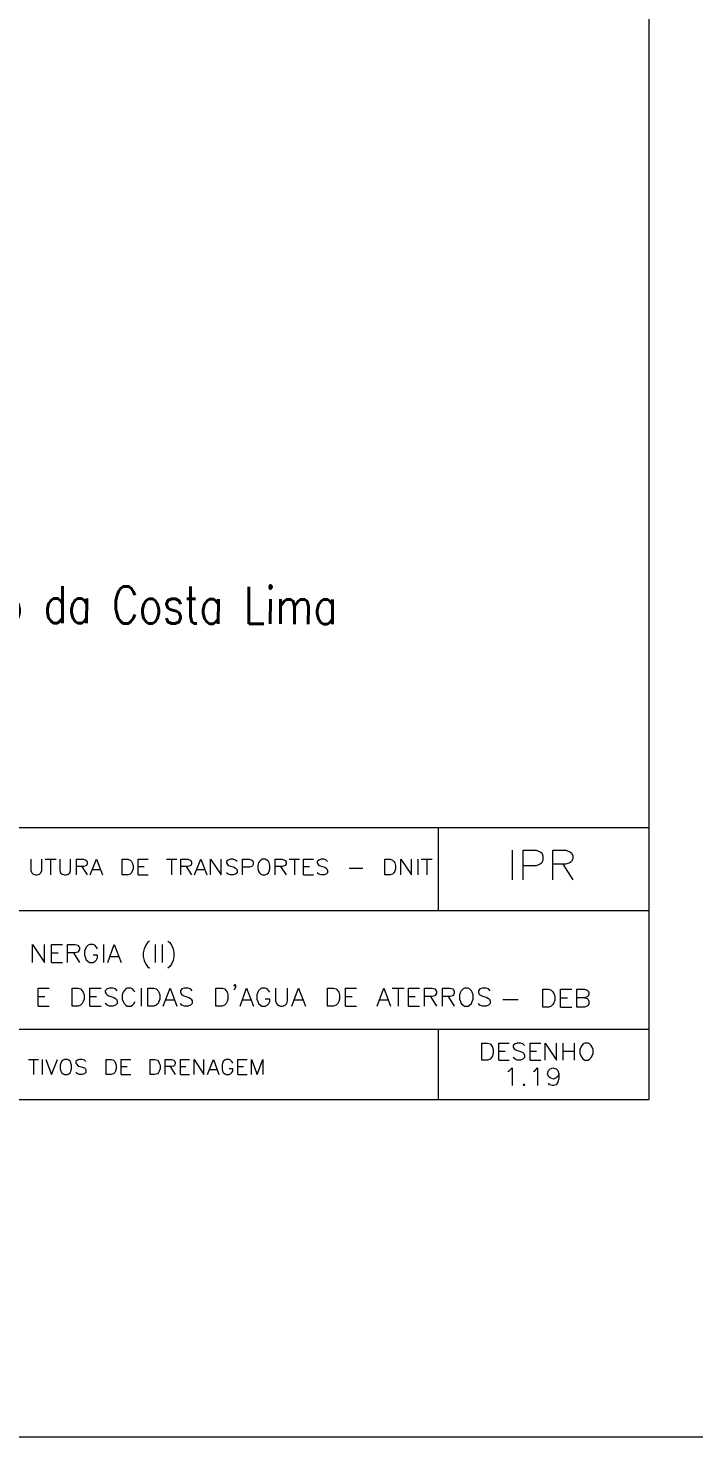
# Model space of a CAD drawing. Header units: feet. Extents: x 203667 to 205527, y 9204857 to 9205156.
# Drawn here: x 204257.82 to 204262.32, y 9205135.49 to 9205145.02 of the extents above; entities that cross this region are included whole.
import ezdxf
from ezdxf.enums import TextEntityAlignment as Align

# ---------------------------------------------------------------- set-up
doc = ezdxf.new("R2010")
doc.units = ezdxf.units.FT
doc.header["$LTSCALE"] = 0.3
doc.header["$MEASUREMENT"] = 0
doc.layers.add('DRENAGEM a executar', color=242, linetype='Continuous', lineweight=30)
doc.layers.add('PS_IND_COMPRIMENTO', color=7, linetype='Continuous')
doc.styles.add('ROMANS', font='romans', dxfattribs={"height": 0.2})

msp = doc.modelspace()

# ---------------------------------------------------------------- linework, layer by layer
at = {"layer": 'DRENAGEM a executar', "color": 7, "lineweight": 20}
msp.add_lwpolyline([(204236.1186, 9205135.4888), (204264.2641, 9205135.4888), (204264.2641, 9205156.1344), (204236.1186, 9205156.1344)], close=True, dxfattribs=at)
for points in [[(204238.8889, 9205154.4118), (204238.8889, 9205137.7706), (204262.0205, 9205137.7706), (204262.0205, 9205154.4118)], [(204252.9874, 9205139.6095), (204262.0205, 9205139.6095)], [(204260.5941, 9205139.0484), (204260.5941, 9205139.6095)], [(204257.8364, 9205139.396), (204257.8364, 9205139.3196), (204257.8422, 9205139.3037), (204257.8523, 9205139.2936), (204257.8682, 9205139.2893), (204257.8783, 9205139.2893), (204257.8941, 9205139.2936), (204257.9042, 9205139.3037), (204257.91, 9205139.3196), (204257.91, 9205139.396)], [(204257.9331, 9205139.396), (204258.0066, 9205139.396)], [(204257.9691, 9205139.396), (204257.9691, 9205139.2893)], [(204258.0326, 9205139.396), (204258.0326, 9205139.3196), (204258.0369, 9205139.3037), (204258.0484, 9205139.2936), (204258.0629, 9205139.2893), (204258.0744, 9205139.2893), (204258.0888, 9205139.2936), (204258.0989, 9205139.3037), (204258.1047, 9205139.3196), (204258.1047, 9205139.396)], [(204258.1451, 9205139.2893), (204258.1451, 9205139.396), (204258.1912, 9205139.396), (204258.2071, 9205139.3903), (204258.2129, 9205139.3859), (204258.2172, 9205139.3758), (204258.2172, 9205139.3643), (204258.2129, 9205139.3542), (204258.2071, 9205139.3499), (204258.1912, 9205139.3456), (204258.1451, 9205139.3456)], [(204258.2374, 9205139.2893), (204258.2792, 9205139.396), (204258.321, 9205139.2893)], [(204258.4537, 9205139.2893), (204258.4537, 9205139.396), (204258.4912, 9205139.396), (204258.5071, 9205139.3903), (204258.5172, 9205139.3802), (204258.5215, 9205139.3701), (204258.5273, 9205139.3542), (204258.5273, 9205139.3297), (204258.5215, 9205139.3153), (204258.5172, 9205139.3037), (204258.5071, 9205139.2936), (204258.4912, 9205139.2893), (204258.4537, 9205139.2893), (204258.4537, 9205139.2893)], [(204258.5619, 9205139.2893), (204258.5619, 9205139.396), (204258.6297, 9205139.396)], [(204258.7537, 9205139.396), (204258.8244, 9205139.396)], [(204258.7883, 9205139.396), (204258.7883, 9205139.2893)], [(204258.8504, 9205139.2893), (204258.8504, 9205139.396), (204258.898, 9205139.396), (204258.9138, 9205139.3903), (204258.9181, 9205139.3859), (204258.9239, 9205139.3758), (204258.9239, 9205139.3643), (204258.9181, 9205139.3542), (204258.9138, 9205139.3499), (204258.898, 9205139.3456), (204258.8504, 9205139.3456)], [(204258.9441, 9205139.2893), (204258.9859, 9205139.396), (204259.0263, 9205139.2893)], [(204259.0508, 9205139.2893), (204259.0508, 9205139.396), (204259.1244, 9205139.2893), (204259.1244, 9205139.396)], [(204259.2311, 9205139.3802), (204259.221, 9205139.3903), (204259.2052, 9205139.396), (204259.1864, 9205139.396), (204259.1706, 9205139.3903), (204259.1605, 9205139.3802), (204259.1605, 9205139.3701), (204259.1662, 9205139.36), (204259.1706, 9205139.3542), (204259.1806, 9205139.3499), (204259.2109, 9205139.3412), (204259.221, 9205139.3355), (204259.2268, 9205139.3297), (204259.2311, 9205139.3196), (204259.2311, 9205139.3037), (204259.221, 9205139.2936), (204259.2052, 9205139.2893), (204259.1864, 9205139.2893), (204259.1706, 9205139.2936), (204259.1605, 9205139.3037)], [(204259.2672, 9205139.2893), (204259.2672, 9205139.396), (204259.3148, 9205139.396), (204259.3306, 9205139.3903), (204259.335, 9205139.3859), (204259.3407, 9205139.3758), (204259.3407, 9205139.36), (204259.335, 9205139.3499), (204259.3306, 9205139.3456), (204259.3148, 9205139.3412), (204259.2672, 9205139.3412)], [(204259.4028, 9205139.396), (204259.3927, 9205139.3903), (204259.3826, 9205139.3802), (204259.3768, 9205139.3701), (204259.3725, 9205139.3542), (204259.3725, 9205139.3297), (204259.3768, 9205139.3153), (204259.3826, 9205139.3037), (204259.3927, 9205139.2936), (204259.4028, 9205139.2893), (204259.4215, 9205139.2893), (204259.433, 9205139.2936), (204259.4431, 9205139.3037), (204259.4475, 9205139.3153), (204259.4532, 9205139.3297), (204259.4532, 9205139.3542), (204259.4475, 9205139.3701), (204259.4431, 9205139.3802), (204259.433, 9205139.3903), (204259.4215, 9205139.396), (204259.4028, 9205139.396), (204259.4028, 9205139.396)], [(204259.4893, 9205139.2893), (204259.4893, 9205139.396), (204259.5355, 9205139.396), (204259.5513, 9205139.3903), (204259.5571, 9205139.3859), (204259.5629, 9205139.3758), (204259.5629, 9205139.3643), (204259.5571, 9205139.3542), (204259.5513, 9205139.3499), (204259.5355, 9205139.3456), (204259.4893, 9205139.3456)], [(204259.583, 9205139.396), (204259.6537, 9205139.396)], [(204259.6191, 9205139.396), (204259.6191, 9205139.2893)], [(204259.6797, 9205139.2893), (204259.6797, 9205139.396), (204259.7475, 9205139.396)], [(204259.8441, 9205139.3802), (204259.834, 9205139.3903), (204259.8196, 9205139.396), (204259.7994, 9205139.396), (204259.7835, 9205139.3903), (204259.7734, 9205139.3802), (204259.7734, 9205139.3701), (204259.7792, 9205139.36), (204259.7835, 9205139.3542), (204259.7936, 9205139.3499), (204259.8254, 9205139.3412), (204259.834, 9205139.3355), (204259.8383, 9205139.3297), (204259.8441, 9205139.3196), (204259.8441, 9205139.3037), (204259.834, 9205139.2936), (204259.8196, 9205139.2893), (204259.7994, 9205139.2893), (204259.7835, 9205139.2936), (204259.7734, 9205139.3037)], [(204260.2321, 9205139.2893), (204260.2321, 9205139.396), (204260.2667, 9205139.396), (204260.2826, 9205139.3903), (204260.2927, 9205139.3802), (204260.2984, 9205139.3701), (204260.3028, 9205139.3542), (204260.3028, 9205139.3297), (204260.2984, 9205139.3153), (204260.2927, 9205139.3037), (204260.2826, 9205139.2936), (204260.2667, 9205139.2893), (204260.2321, 9205139.2893), (204260.2321, 9205139.2893)], [(204260.3388, 9205139.2893), (204260.3388, 9205139.396), (204260.4124, 9205139.2893), (204260.4124, 9205139.396)], [(204260.4542, 9205139.396), (204260.4542, 9205139.2893)], [(204260.4773, 9205139.396), (204260.5508, 9205139.396)], [(204260.5148, 9205139.396), (204260.5148, 9205139.2893)], [(204261.0917, 9205139.4566), (204261.0917, 9205139.2561)], [(204261.1681, 9205139.2561), (204261.1681, 9205139.4566), (204261.2547, 9205139.4566), (204261.2821, 9205139.4465), (204261.2936, 9205139.4379), (204261.3008, 9205139.4191), (204261.3008, 9205139.3888), (204261.2936, 9205139.3701), (204261.2821, 9205139.3614), (204261.2547, 9205139.3513), (204261.1681, 9205139.3513)], [(204261.3686, 9205139.2561), (204261.3686, 9205139.4566), (204261.4552, 9205139.4566), (204261.4826, 9205139.4465), (204261.4941, 9205139.4379), (204261.5028, 9205139.4191), (204261.5028, 9205139.3989), (204261.4941, 9205139.3802), (204261.4826, 9205139.3701), (204261.4552, 9205139.3614), (204261.3686, 9205139.3614)], [(204258.1811, 9205139.3456), (204258.2172, 9205139.2893)], [(204258.2532, 9205139.3254), (204258.3052, 9205139.3254)], [(204258.5619, 9205139.3456), (204258.6037, 9205139.3456)], [(204258.5619, 9205139.2893), (204258.6297, 9205139.2893)], [(204258.8864, 9205139.3456), (204258.9239, 9205139.2893)], [(204258.96, 9205139.3254), (204259.0105, 9205139.3254)], [(204259.5254, 9205139.3456), (204259.5629, 9205139.2893)], [(204259.6797, 9205139.3456), (204259.7215, 9205139.3456)], [(204259.6797, 9205139.2893), (204259.7475, 9205139.2893)], [(204259.9898, 9205139.3355), (204260.0821, 9205139.3355)], [(204261.435, 9205139.3614), (204261.5028, 9205139.2561)], [(204252.9874, 9205139.0484), (204262.0205, 9205139.0484)], [(204257.848, 9205138.698), (204257.848, 9205138.8191), (204257.9287, 9205138.698), (204257.9287, 9205138.8191)], [(204257.9749, 9205138.698), (204257.9749, 9205138.8191), (204258.0499, 9205138.8191)], [(204258.0845, 9205138.698), (204258.0845, 9205138.8191), (204258.1364, 9205138.8191), (204258.1537, 9205138.8148), (204258.1581, 9205138.8076), (204258.1653, 9205138.7975), (204258.1653, 9205138.7845), (204258.1581, 9205138.773), (204258.1537, 9205138.7672), (204258.1364, 9205138.7629), (204258.0845, 9205138.7629)], [(204258.2864, 9205138.7903), (204258.2792, 9205138.8018), (204258.2691, 9205138.8148), (204258.2576, 9205138.8191), (204258.2345, 9205138.8191), (204258.223, 9205138.8148), (204258.21, 9205138.8018), (204258.2057, 9205138.7903), (204258.1999, 9205138.773), (204258.1999, 9205138.7456), (204258.2057, 9205138.7283), (204258.21, 9205138.7153), (204258.223, 9205138.7037), (204258.2345, 9205138.698), (204258.2576, 9205138.698), (204258.2691, 9205138.7037), (204258.2792, 9205138.7153), (204258.2864, 9205138.7283), (204258.2864, 9205138.7456), (204258.2576, 9205138.7456)], [(204258.3268, 9205138.8191), (204258.3268, 9205138.698)], [(204258.3557, 9205138.698), (204258.4004, 9205138.8191), (204258.448, 9205138.698)], [(204258.6383, 9205138.8422), (204258.6254, 9205138.8321), (204258.6138, 9205138.8148), (204258.6037, 9205138.7903), (204258.5965, 9205138.7629), (204258.5965, 9205138.7383), (204258.6037, 9205138.7109), (204258.6138, 9205138.6864), (204258.6254, 9205138.6691), (204258.6383, 9205138.659)], [(204258.6773, 9205138.8191), (204258.6773, 9205138.698)], [(204258.7249, 9205138.8191), (204258.7249, 9205138.698)], [(204258.7638, 9205138.8422), (204258.7768, 9205138.8321), (204258.7869, 9205138.8148), (204258.7984, 9205138.7903), (204258.8042, 9205138.7629), (204258.8042, 9205138.7383), (204258.7984, 9205138.7109), (204258.7869, 9205138.6864), (204258.7768, 9205138.6691), (204258.7638, 9205138.659)], [(204257.9749, 9205138.7629), (204258.021, 9205138.7629)], [(204257.9749, 9205138.698), (204258.0499, 9205138.698)], [(204258.1234, 9205138.7629), (204258.1653, 9205138.698)], [(204258.373, 9205138.7383), (204258.4307, 9205138.7383)], [(204257.8855, 9205138.4023), (204257.8855, 9205138.5234), (204257.959, 9205138.5234)], [(204258.1148, 9205138.4023), (204258.1148, 9205138.5234), (204258.1552, 9205138.5234), (204258.1725, 9205138.5191), (204258.184, 9205138.5061), (204258.1898, 9205138.496), (204258.197, 9205138.4787), (204258.197, 9205138.4499), (204258.1898, 9205138.4326), (204258.184, 9205138.4196), (204258.1725, 9205138.4095), (204258.1552, 9205138.4023), (204258.1148, 9205138.4023), (204258.1148, 9205138.4023)], [(204258.2359, 9205138.4023), (204258.2359, 9205138.5234), (204258.3109, 9205138.5234)], [(204258.4206, 9205138.5061), (204258.409, 9205138.5191), (204258.3917, 9205138.5234), (204258.3672, 9205138.5234), (204258.3513, 9205138.5191), (204258.3398, 9205138.5061), (204258.3398, 9205138.496), (204258.3456, 9205138.4845), (204258.3513, 9205138.4787), (204258.3629, 9205138.4715), (204258.3975, 9205138.4614), (204258.409, 9205138.4542), (204258.4148, 9205138.4499), (204258.4206, 9205138.4369), (204258.4206, 9205138.4196), (204258.409, 9205138.4095), (204258.3917, 9205138.4023), (204258.3672, 9205138.4023), (204258.3513, 9205138.4095), (204258.3398, 9205138.4196)], [(204258.5403, 9205138.496), (204258.5359, 9205138.5061), (204258.5244, 9205138.5191), (204258.5129, 9205138.5234), (204258.4883, 9205138.5234), (204258.4782, 9205138.5191), (204258.4667, 9205138.5061), (204258.4609, 9205138.496), (204258.4537, 9205138.4787), (204258.4537, 9205138.4499), (204258.4609, 9205138.4326), (204258.4667, 9205138.4196), (204258.4782, 9205138.4095), (204258.4883, 9205138.4023), (204258.5129, 9205138.4023), (204258.5244, 9205138.4095), (204258.5359, 9205138.4196), (204258.5403, 9205138.4326)], [(204258.5821, 9205138.5234), (204258.5821, 9205138.4023)], [(204258.6268, 9205138.4023), (204258.6268, 9205138.5234), (204258.6672, 9205138.5234), (204258.6845, 9205138.5191), (204258.6975, 9205138.5061), (204258.7018, 9205138.496), (204258.709, 9205138.4787), (204258.709, 9205138.4499), (204258.7018, 9205138.4326), (204258.6975, 9205138.4196), (204258.6845, 9205138.4095), (204258.6672, 9205138.4023), (204258.6268, 9205138.4023), (204258.6268, 9205138.4023)], [(204258.7321, 9205138.4023), (204258.7782, 9205138.5234), (204258.823, 9205138.4023)], [(204258.9268, 9205138.5061), (204258.9167, 9205138.5191), (204258.8994, 9205138.5234), (204258.8749, 9205138.5234), (204258.8576, 9205138.5191), (204258.8475, 9205138.5061), (204258.8475, 9205138.496), (204258.8532, 9205138.4845), (204258.8576, 9205138.4787), (204258.8706, 9205138.4715), (204258.9052, 9205138.4614), (204258.9167, 9205138.4542), (204258.921, 9205138.4499), (204258.9268, 9205138.4369), (204258.9268, 9205138.4196), (204258.9167, 9205138.4095), (204258.8994, 9205138.4023), (204258.8749, 9205138.4023), (204258.8576, 9205138.4095), (204258.8475, 9205138.4196)], [(204259.0883, 9205138.4023), (204259.0883, 9205138.5234), (204259.1302, 9205138.5234), (204259.146, 9205138.5191), (204259.1576, 9205138.5061), (204259.1648, 9205138.496), (204259.1691, 9205138.4787), (204259.1691, 9205138.4499), (204259.1648, 9205138.4326), (204259.1576, 9205138.4196), (204259.146, 9205138.4095), (204259.1302, 9205138.4023), (204259.0883, 9205138.4023), (204259.0883, 9205138.4023)], [(204259.221, 9205138.5408), (204259.2167, 9205138.5364), (204259.2095, 9205138.5408), (204259.2167, 9205138.548), (204259.221, 9205138.5408), (204259.221, 9205138.5307), (204259.2167, 9205138.5191), (204259.2095, 9205138.5133)], [(204259.2513, 9205138.4023), (204259.296, 9205138.5234), (204259.3422, 9205138.4023)], [(204259.4518, 9205138.496), (204259.446, 9205138.5061), (204259.4345, 9205138.5191), (204259.4215, 9205138.5234), (204259.3999, 9205138.5234), (204259.3898, 9205138.5191), (204259.3768, 9205138.5061), (204259.3725, 9205138.496), (204259.3653, 9205138.4787), (204259.3653, 9205138.4499), (204259.3725, 9205138.4326), (204259.3768, 9205138.4196), (204259.3898, 9205138.4095), (204259.3999, 9205138.4023), (204259.4215, 9205138.4023), (204259.4345, 9205138.4095), (204259.446, 9205138.4196), (204259.4518, 9205138.4326), (204259.4518, 9205138.4499), (204259.4215, 9205138.4499)], [(204259.4907, 9205138.5234), (204259.4907, 9205138.4369), (204259.498, 9205138.4196), (204259.508, 9205138.4095), (204259.5254, 9205138.4023), (204259.5383, 9205138.4023), (204259.5556, 9205138.4095), (204259.5672, 9205138.4196), (204259.573, 9205138.4369), (204259.573, 9205138.5234)], [(204259.6018, 9205138.4023), (204259.6465, 9205138.5234), (204259.6941, 9205138.4023)], [(204259.8427, 9205138.4023), (204259.8427, 9205138.5234), (204259.8845, 9205138.5234), (204259.9018, 9205138.5191), (204259.9119, 9205138.5061), (204259.9191, 9205138.496), (204259.9234, 9205138.4787), (204259.9234, 9205138.4499), (204259.9191, 9205138.4326), (204259.9119, 9205138.4196), (204259.9018, 9205138.4095), (204259.8845, 9205138.4023), (204259.8427, 9205138.4023), (204259.8427, 9205138.4023)], [(204259.9638, 9205138.4023), (204259.9638, 9205138.5234), (204260.0403, 9205138.5234)], [(204260.1787, 9205138.4023), (204260.2234, 9205138.5234), (204260.2696, 9205138.4023)], [(204260.2811, 9205138.5234), (204260.3619, 9205138.5234)], [(204260.3215, 9205138.5234), (204260.3215, 9205138.4023)], [(204260.3907, 9205138.4023), (204260.3907, 9205138.5234), (204260.4657, 9205138.5234)], [(204260.5004, 9205138.4023), (204260.5004, 9205138.5234), (204260.5523, 9205138.5234), (204260.5696, 9205138.5191), (204260.5739, 9205138.5133), (204260.5797, 9205138.5018), (204260.5797, 9205138.4888), (204260.5739, 9205138.4787), (204260.5696, 9205138.4715), (204260.5523, 9205138.4672), (204260.5004, 9205138.4672)], [(204260.6215, 9205138.4023), (204260.6215, 9205138.5234), (204260.6734, 9205138.5234), (204260.6907, 9205138.5191), (204260.6951, 9205138.5133), (204260.7008, 9205138.5018), (204260.7008, 9205138.4888), (204260.6951, 9205138.4787), (204260.6907, 9205138.4715), (204260.6734, 9205138.4672), (204260.6215, 9205138.4672)], [(204260.7701, 9205138.5234), (204260.76, 9205138.5191), (204260.747, 9205138.5061), (204260.7427, 9205138.496), (204260.7354, 9205138.4787), (204260.7354, 9205138.4499), (204260.7427, 9205138.4326), (204260.747, 9205138.4196), (204260.76, 9205138.4095), (204260.7701, 9205138.4023), (204260.7946, 9205138.4023), (204260.8047, 9205138.4095), (204260.8177, 9205138.4196), (204260.822, 9205138.4326), (204260.8292, 9205138.4499), (204260.8292, 9205138.4787), (204260.822, 9205138.496), (204260.8177, 9205138.5061), (204260.8047, 9205138.5191), (204260.7946, 9205138.5234), (204260.7701, 9205138.5234), (204260.7701, 9205138.5234)], [(204260.9431, 9205138.5061), (204260.933, 9205138.5191), (204260.9157, 9205138.5234), (204260.8912, 9205138.5234), (204260.8739, 9205138.5191), (204260.8638, 9205138.5061), (204260.8638, 9205138.496), (204260.8681, 9205138.4845), (204260.8739, 9205138.4787), (204260.8869, 9205138.4715), (204260.9201, 9205138.4614), (204260.933, 9205138.4542), (204260.9388, 9205138.4499), (204260.9431, 9205138.4369), (204260.9431, 9205138.4196), (204260.933, 9205138.4095), (204260.9157, 9205138.4023), (204260.8912, 9205138.4023), (204260.8739, 9205138.4095), (204260.8638, 9205138.4196)], [(204261.2994, 9205138.3951), (204261.2994, 9205138.5162), (204261.3398, 9205138.5162), (204261.3571, 9205138.5105), (204261.3686, 9205138.4989), (204261.3744, 9205138.4874), (204261.3816, 9205138.4701), (204261.3816, 9205138.4412), (204261.3744, 9205138.4239), (204261.3686, 9205138.4124), (204261.3571, 9205138.4008), (204261.3398, 9205138.3951), (204261.2994, 9205138.3951), (204261.2994, 9205138.3951)], [(204261.4205, 9205138.3951), (204261.4205, 9205138.5162), (204261.4955, 9205138.5162)], [(204261.5302, 9205138.3951), (204261.5302, 9205138.5162), (204261.5821, 9205138.5162), (204261.5994, 9205138.5105), (204261.6066, 9205138.5047), (204261.6109, 9205138.4932), (204261.6109, 9205138.4816), (204261.6066, 9205138.4701), (204261.5994, 9205138.4643), (204261.5821, 9205138.4585), (204261.5302, 9205138.4585)], [(204257.8855, 9205138.4672), (204257.9302, 9205138.4672)], [(204258.2359, 9205138.4672), (204258.2807, 9205138.4672)], [(204258.748, 9205138.4441), (204258.8056, 9205138.4441)], [(204259.2672, 9205138.4441), (204259.3249, 9205138.4441)], [(204259.6191, 9205138.4441), (204259.6768, 9205138.4441)], [(204259.9638, 9205138.4672), (204260.01, 9205138.4672)], [(204260.1946, 9205138.4441), (204260.2523, 9205138.4441)], [(204260.3907, 9205138.4672), (204260.4354, 9205138.4672)], [(204260.5407, 9205138.4672), (204260.5797, 9205138.4023)], [(204260.6604, 9205138.4672), (204260.7008, 9205138.4023)], [(204261.0297, 9205138.447), (204261.1335, 9205138.447)], [(204261.4205, 9205138.4585), (204261.4681, 9205138.4585)], [(204261.5821, 9205138.4585), (204261.5994, 9205138.4528), (204261.6066, 9205138.447), (204261.6109, 9205138.4355), (204261.6109, 9205138.4182), (204261.6066, 9205138.4066), (204261.5994, 9205138.4008), (204261.5821, 9205138.3951), (204261.5302, 9205138.3951)], [(204257.8855, 9205138.4023), (204257.959, 9205138.4023)], [(204258.2359, 9205138.4023), (204258.3109, 9205138.4023)], [(204259.9638, 9205138.4023), (204260.0403, 9205138.4023)], [(204260.3907, 9205138.4023), (204260.4657, 9205138.4023)], [(204261.4205, 9205138.3951), (204261.4955, 9205138.3951)], [(204252.9874, 9205138.2451), (204262.0205, 9205138.2451)], [(204260.5941, 9205137.7706), (204260.5941, 9205138.2451)], [(204260.8883, 9205138.0374), (204260.8883, 9205138.1513), (204260.9258, 9205138.1513), (204260.9431, 9205138.147), (204260.9532, 9205138.1355), (204260.959, 9205138.1254), (204260.9633, 9205138.1081), (204260.9633, 9205138.0807), (204260.959, 9205138.0648), (204260.9532, 9205138.0547), (204260.9431, 9205138.0432), (204260.9258, 9205138.0374), (204260.8883, 9205138.0374), (204260.8883, 9205138.0374)], [(204261.0023, 9205138.0374), (204261.0023, 9205138.1513), (204261.0729, 9205138.1513)], [(204261.1768, 9205138.1355), (204261.1653, 9205138.147), (204261.1494, 9205138.1513), (204261.1263, 9205138.1513), (204261.1119, 9205138.147), (204261.1003, 9205138.1355), (204261.1003, 9205138.1254), (204261.1061, 9205138.1138), (204261.1119, 9205138.1081), (204261.122, 9205138.1037), (204261.1552, 9205138.0922), (204261.1653, 9205138.0879), (204261.171, 9205138.0807), (204261.1768, 9205138.0706), (204261.1768, 9205138.0547), (204261.1653, 9205138.0432), (204261.1494, 9205138.0374), (204261.1263, 9205138.0374), (204261.1119, 9205138.0432), (204261.1003, 9205138.0547)], [(204261.2143, 9205138.0374), (204261.2143, 9205138.1513), (204261.2864, 9205138.1513)], [(204261.3167, 9205138.0374), (204261.3167, 9205138.1513), (204261.3931, 9205138.0374), (204261.3931, 9205138.1513)], [(204261.4364, 9205138.1513), (204261.4364, 9205138.0374)], [(204261.5128, 9205138.1513), (204261.5128, 9205138.0374)], [(204261.5835, 9205138.1513), (204261.5734, 9205138.147), (204261.5633, 9205138.1355), (204261.5576, 9205138.1254), (204261.5503, 9205138.1081), (204261.5503, 9205138.0807), (204261.5576, 9205138.0648), (204261.5633, 9205138.0547), (204261.5734, 9205138.0432), (204261.5835, 9205138.0374), (204261.6066, 9205138.0374), (204261.6167, 9205138.0432), (204261.6268, 9205138.0547), (204261.634, 9205138.0648), (204261.6398, 9205138.0807), (204261.6398, 9205138.1081), (204261.634, 9205138.1254), (204261.6268, 9205138.1355), (204261.6167, 9205138.147), (204261.6066, 9205138.1513), (204261.5835, 9205138.1513), (204261.5835, 9205138.1513)], [(204257.8206, 9205138.0403), (204257.8883, 9205138.0403)], [(204257.8537, 9205138.0403), (204257.8537, 9205137.9393)], [(204257.9129, 9205138.0403), (204257.9129, 9205137.9393)], [(204257.9374, 9205138.0403), (204257.9763, 9205137.9393), (204258.0153, 9205138.0403)], [(204258.0629, 9205138.0403), (204258.0542, 9205138.0359), (204258.0441, 9205138.0273), (204258.0398, 9205138.0172), (204258.034, 9205138.0028), (204258.034, 9205137.9783), (204258.0398, 9205137.9624), (204258.0441, 9205137.9537), (204258.0542, 9205137.9436), (204258.0629, 9205137.9393), (204258.0831, 9205137.9393), (204258.0932, 9205137.9436), (204258.1032, 9205137.9537), (204258.1061, 9205137.9624), (204258.1119, 9205137.9783), (204258.1119, 9205138.0028), (204258.1061, 9205138.0172), (204258.1032, 9205138.0273), (204258.0932, 9205138.0359), (204258.0831, 9205138.0403), (204258.0629, 9205138.0403), (204258.0629, 9205138.0403)], [(204258.2085, 9205138.0273), (204258.1999, 9205138.0359), (204258.184, 9205138.0403), (204258.1653, 9205138.0403), (204258.1508, 9205138.0359), (204258.1407, 9205138.0273), (204258.1407, 9205138.0172), (204258.1465, 9205138.0085), (204258.1508, 9205138.0028), (204258.1609, 9205137.997), (204258.1898, 9205137.9869), (204258.1999, 9205137.984), (204258.2057, 9205137.9783), (204258.2085, 9205137.9682), (204258.2085, 9205137.9537), (204258.1999, 9205137.9436), (204258.184, 9205137.9393), (204258.1653, 9205137.9393), (204258.1508, 9205137.9436), (204258.1407, 9205137.9537)], [(204258.3456, 9205137.9393), (204258.3456, 9205138.0403), (204258.3802, 9205138.0403), (204258.3946, 9205138.0359), (204258.4047, 9205138.0273), (204258.409, 9205138.0172), (204258.4133, 9205138.0028), (204258.4133, 9205137.9783), (204258.409, 9205137.9624), (204258.4047, 9205137.9537), (204258.3946, 9205137.9436), (204258.3802, 9205137.9393), (204258.3456, 9205137.9393), (204258.3456, 9205137.9393)], [(204258.448, 9205137.9393), (204258.448, 9205138.0403), (204258.5114, 9205138.0403)], [(204258.6427, 9205137.9393), (204258.6427, 9205138.0403), (204258.6758, 9205138.0403), (204258.6917, 9205138.0359), (204258.7004, 9205138.0273), (204258.7047, 9205138.0172), (204258.7105, 9205138.0028), (204258.7105, 9205137.9783), (204258.7047, 9205137.9624), (204258.7004, 9205137.9537), (204258.6917, 9205137.9436), (204258.6758, 9205137.9393), (204258.6427, 9205137.9393), (204258.6427, 9205137.9393)], [(204258.7451, 9205137.9393), (204258.7451, 9205138.0403), (204258.7883, 9205138.0403), (204258.8028, 9205138.0359), (204258.8071, 9205138.0316), (204258.8129, 9205138.0215), (204258.8129, 9205138.0114), (204258.8071, 9205138.0028), (204258.8028, 9205137.997), (204258.7883, 9205137.9927), (204258.7451, 9205137.9927)], [(204258.8475, 9205137.9393), (204258.8475, 9205138.0403), (204258.9095, 9205138.0403)], [(204258.9398, 9205137.9393), (204258.9398, 9205138.0403), (204259.0061, 9205137.9393), (204259.0061, 9205138.0403)], [(204259.0306, 9205137.9393), (204259.071, 9205138.0403), (204259.1085, 9205137.9393)], [(204259.2023, 9205138.0172), (204259.1965, 9205138.0273), (204259.1864, 9205138.0359), (204259.1778, 9205138.0403), (204259.1576, 9205138.0403), (204259.1489, 9205138.0359), (204259.1374, 9205138.0273), (204259.1331, 9205138.0172), (204259.1302, 9205138.0028), (204259.1302, 9205137.9783), (204259.1331, 9205137.9624), (204259.1374, 9205137.9537), (204259.1489, 9205137.9436), (204259.1576, 9205137.9393), (204259.1778, 9205137.9393), (204259.1864, 9205137.9436), (204259.1965, 9205137.9537), (204259.2023, 9205137.9624), (204259.2023, 9205137.9783), (204259.1778, 9205137.9783)], [(204259.2355, 9205137.9393), (204259.2355, 9205138.0403), (204259.2989, 9205138.0403)], [(204259.3292, 9205137.9393), (204259.3292, 9205138.0403), (204259.3667, 9205137.9393), (204259.4056, 9205138.0403), (204259.4056, 9205137.9393)], [(204261.0023, 9205138.098), (204261.0455, 9205138.098)], [(204261.0023, 9205138.0374), (204261.0729, 9205138.0374)], [(204261.2143, 9205138.098), (204261.2576, 9205138.098)], [(204261.2143, 9205138.0374), (204261.2864, 9205138.0374)], [(204261.4364, 9205138.098), (204261.5128, 9205138.098)], [(204258.448, 9205137.9927), (204258.4869, 9205137.9927)], [(204258.448, 9205137.9393), (204258.5114, 9205137.9393)], [(204258.7782, 9205137.9927), (204258.8129, 9205137.9393)], [(204258.8475, 9205137.9927), (204258.885, 9205137.9927)], [(204258.8475, 9205137.9393), (204258.9095, 9205137.9393)], [(204259.0465, 9205137.9739), (204259.0941, 9205137.9739)], [(204259.2355, 9205137.9927), (204259.2744, 9205137.9927)], [(204259.2355, 9205137.9393), (204259.2989, 9205137.9393)], [(204261.0643, 9205137.9609), (204261.0744, 9205137.9667), (204261.0917, 9205137.984), (204261.0917, 9205137.8643)], [(204261.2359, 9205137.9609), (204261.2475, 9205137.9667), (204261.2633, 9205137.984), (204261.2633, 9205137.8643)], [(204261.4076, 9205137.9436), (204261.4018, 9205137.9263), (204261.3903, 9205137.9162), (204261.3729, 9205137.909), (204261.3499, 9205137.9162), (204261.3383, 9205137.9263), (204261.3326, 9205137.9436), (204261.3383, 9205137.9667), (204261.3499, 9205137.9783), (204261.3672, 9205137.984), (204261.3903, 9205137.9783), (204261.4018, 9205137.9667), (204261.4076, 9205137.9436), (204261.4076, 9205137.9162), (204261.4018, 9205137.8874), (204261.3903, 9205137.8701), (204261.3729, 9205137.8643), (204261.3628, 9205137.8643), (204261.3441, 9205137.8701), (204261.3383, 9205137.8816)], [(204261.1739, 9205137.8744), (204261.1667, 9205137.8701), (204261.1739, 9205137.8643), (204261.1782, 9205137.8701), (204261.1739, 9205137.8744), (204261.1739, 9205137.8744)], [(204252.9874, 9205137.7706), (204262.0205, 9205137.7706)]]:
    msp.add_lwpolyline(points, dxfattribs=at)

# ---------------------------------------------------------------- texts
at = {"layer": 'PS_IND_COMPRIMENTO', "style": 'ROMANS', "width": 0.8}
msp.add_text('Localizado na Rua Prefeito João da Costa Lima', height=0.25, rotation=359.7753, dxfattribs=at).set_placement((204256.6278, 9205141.1233), align=Align.MIDDLE_CENTER)

doc.saveas('drawing.dxf')
